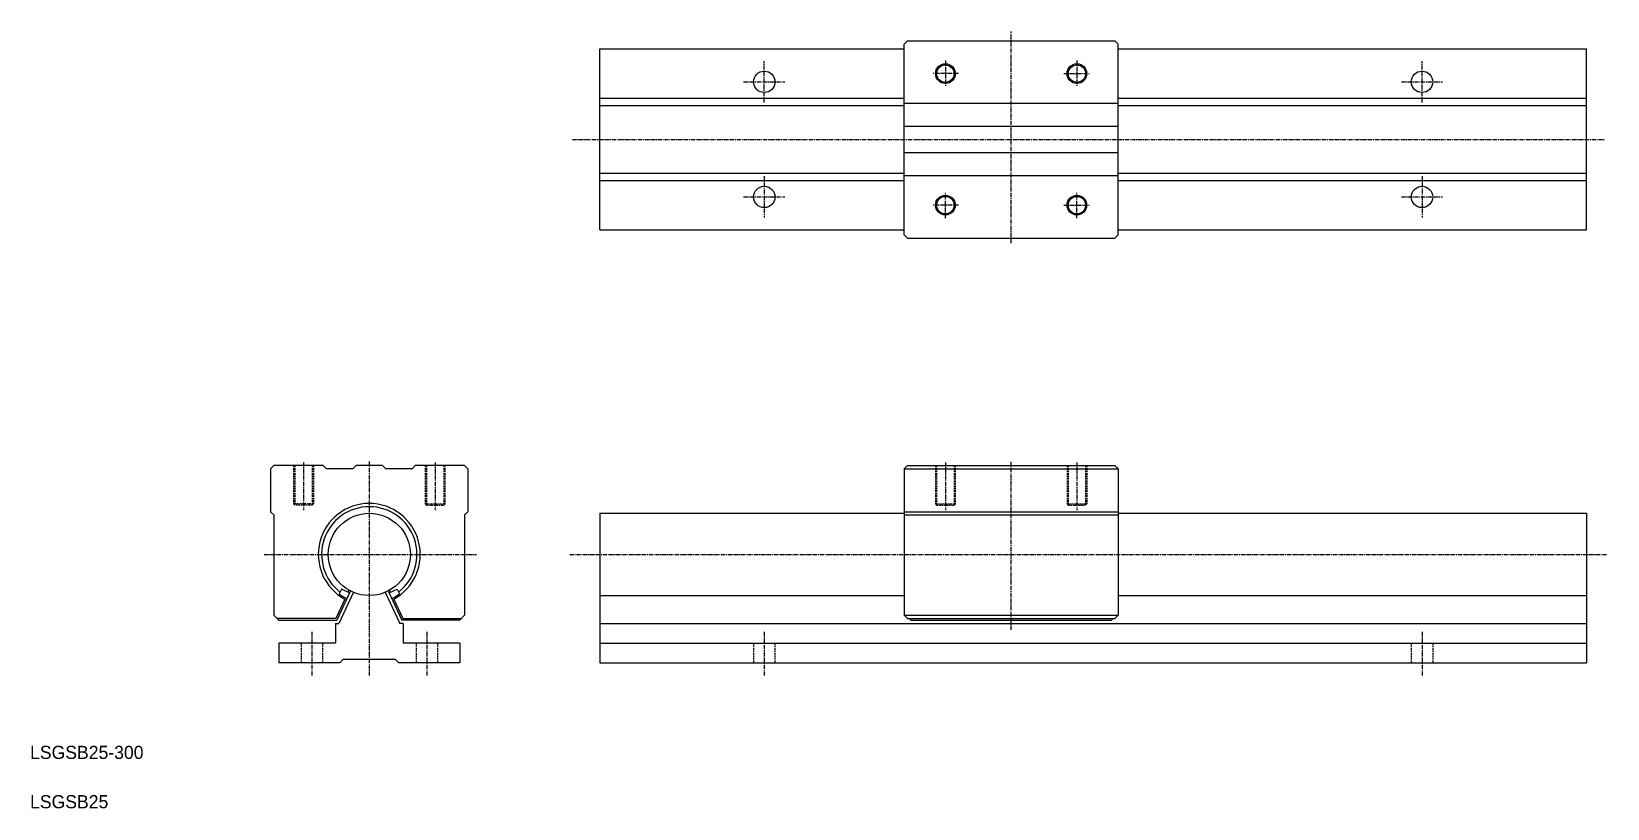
# Model space of a CAD drawing. Extents: x 10 to 490, y 10 to 246.
import ezdxf

# ---------------------------------------------------------------- set-up
doc = ezdxf.new("R2010")
doc.units = 0
doc.linetypes.add('CENTER', pattern=[2, 1.25, -0.25, 0.25, -0.25])
doc.linetypes.add('DASHED', pattern=[0.75, 0.5, -0.25])
doc.layers.get('0').update_dxf_attribs({"linetype": 'CONTINUOUS'})
doc.layers.add('CENTER', color=1, linetype='CENTER')

msp = doc.modelspace()

# ---------------------------------------------------------------- linework, layer by layer
at = {"color": 7, "linetype": 'CONTINUOUS'}
for p, q in [((183.27, 185.93), (183.27, 240.93)), ((183.27, 240.93), (275.83, 240.93)), ((276.83, 243.43), (275.83, 242.43)), ((275.83, 184.43), (275.83, 242.43)), ((276.83, 243.43), (339.83, 243.43)), ((339.83, 243.43), (340.83, 242.43)), ((340.83, 184.43), (340.83, 242.43)), ((340.83, 240.93), (483.27, 240.93)), ((483.27, 185.93), (483.27, 240.93)), ((183.27, 225.93), (275.83, 225.93)), ((340.83, 225.93), (483.27, 225.93)), ((183.27, 223.7), (275.83, 223.7)), ((275.83, 224.43), (340.83, 224.43)), ((340.83, 223.7), (483.27, 223.7)), ((275.83, 217.43), (340.83, 217.43)), ((275.83, 209.43), (340.83, 209.43)), ((183.27, 203.17), (275.83, 203.17)), ((275.83, 202.43), (340.83, 202.43)), ((340.83, 203.17), (483.27, 203.17)), ((183.27, 200.93), (275.83, 200.93)), ((340.83, 200.93), (483.27, 200.93)), ((183.27, 185.93), (275.83, 185.93)), ((275.83, 184.43), (276.83, 183.43)), ((276.83, 183.43), (339.83, 183.43)), ((339.83, 183.43), (340.83, 184.43)), ((340.83, 185.93), (483.27, 185.93)), ((83.15, 113.21), (84.15, 114.21)), ((83.15, 113.21), (83.15, 100.21)), ((99.15, 114.21), (84.15, 114.21)), ((100.15, 113.21), (99.15, 114.21)), ((108.15, 113.21), (100.15, 113.21)), ((108.15, 113.21), (109.15, 114.21)), ((117.15, 114.21), (109.15, 114.21)), ((118.15, 113.21), (117.15, 114.21)), ((126.15, 113.21), (118.15, 113.21)), ((126.15, 113.21), (127.15, 114.21)), ((142.15, 114.21), (127.15, 114.21)), ((143.15, 113.21), (142.15, 114.21)), ((143.15, 113.21), (143.15, 100.21)), ((275.83, 113.21), (276.83, 114.21)), ((275.83, 113.21), (340.83, 113.21)), ((275.83, 113.21), (275.83, 68.71)), ((276.83, 114.21), (339.83, 114.21)), ((340.83, 113.21), (339.83, 114.21)), ((340.83, 113.21), (340.83, 68.71)), ((84.15, 99.21), (83.15, 100.21)), ((84.15, 99.21), (84.15, 68.71)), ((142.15, 99.21), (143.15, 100.21)), ((142.15, 99.21), (142.15, 68.71)), ((183.27, 99.71), (275.83, 99.71)), ((183.27, 99.71), (183.27, 54.21)), ((275.83, 100.21), (340.83, 100.21)), ((275.83, 99.21), (340.83, 99.21)), ((340.83, 99.71), (483.27, 99.71)), ((483.27, 99.71), (483.27, 54.21)), ((105.69, 73.63), (102.94, 67.71)), ((107.4, 76.12), (103.25, 67.21)), ((108.31, 75.69), (103.89, 66.21)), ((104.66, 76.66), (103.99, 75.23)), ((107.12, 75.51), (104.66, 76.66)), ((106.96, 76.35), (106.67, 75.72)), ((118, 75.69), (122.42, 66.21)), ((118.9, 76.12), (123.06, 67.21)), ((119.19, 75.51), (121.65, 76.66)), ((119.34, 76.35), (119.64, 75.72)), ((120.62, 73.63), (123.37, 67.71)), ((121.65, 76.66), (122.32, 75.23)), ((183.27, 74.71), (275.83, 74.71)), ((340.83, 74.71), (483.27, 74.71)), ((85.65, 67.21), (84.15, 68.71)), ((102.94, 67.71), (85.15, 67.71)), ((85.65, 67.21), (103.25, 67.21)), ((140.65, 67.21), (123.06, 67.21)), ((123.37, 67.71), (141.15, 67.71)), ((140.65, 67.21), (142.15, 68.71)), ((275.83, 68.71), (340.83, 68.71)), ((276.83, 67.71), (275.83, 68.71)), ((276.83, 67.71), (339.83, 67.71)), ((277.83, 67.21), (277.33, 67.71)), ((277.83, 67.21), (338.83, 67.21)), ((291.08, 67.21), (291.08, 67.21)), ((310.83, 67.21), (310.83, 67.21)), ((338.83, 67.21), (339.33, 67.71)), ((339.83, 67.71), (340.83, 68.71)), ((102.89, 66.21), (102.89, 60.21)), ((102.89, 66.21), (103.89, 66.21)), ((123.42, 66.21), (122.42, 66.21)), ((123.42, 66.21), (123.42, 60.21)), ((183.27, 66.21), (483.27, 66.21)), ((102.89, 60.21), (85.65, 60.21)), ((85.65, 60.21), (85.65, 54.21)), ((140.65, 60.21), (123.42, 60.21)), ((140.65, 60.21), (140.65, 54.21)), ((183.27, 60.21), (483.27, 60.21)), ((104.15, 54.21), (85.65, 54.21)), ((105.15, 55.21), (104.15, 54.21)), ((121.15, 55.21), (105.15, 55.21)), ((121.15, 55.21), (122.15, 54.21)), ((140.65, 54.21), (122.15, 54.21)), ((183.27, 54.21), (483.27, 54.21))]:
    msp.add_line(p, q, dxfattribs=at)
at = {"color": 3, "linetype": 'DASHED'}
for p, q in [((90.15, 114.21), (90.15, 102.56)), ((90.5, 114.21), (90.5, 102.21)), ((95.8, 114.21), (95.8, 102.21)), ((96.15, 114.21), (96.15, 102.56)), ((130.15, 114.21), (130.15, 102.56)), ((130.5, 114.21), (130.5, 102.21)), ((135.8, 114.21), (135.8, 102.21)), ((136.15, 114.21), (136.15, 102.56)), ((285.33, 114.21), (285.33, 102.56)), ((285.68, 114.21), (285.68, 102.21)), ((290.98, 114.21), (290.98, 102.21)), ((291.33, 114.21), (291.33, 102.56)), ((325.33, 114.21), (325.33, 102.56)), ((325.68, 114.21), (325.68, 102.21)), ((330.98, 114.21), (330.98, 102.21)), ((331.33, 114.21), (331.33, 102.56)), ((90.15, 102.56), (90.5, 102.21)), ((96.15, 102.56), (90.15, 102.56)), ((95.8, 102.21), (90.5, 102.21)), ((96.15, 102.56), (95.8, 102.21)), ((130.15, 102.56), (136.15, 102.56)), ((130.15, 102.56), (130.5, 102.21)), ((130.5, 102.21), (135.8, 102.21)), ((136.15, 102.56), (135.8, 102.21)), ((285.33, 102.56), (291.33, 102.56)), ((285.33, 102.56), (285.68, 102.21)), ((285.68, 102.21), (290.98, 102.21)), ((291.33, 102.56), (290.98, 102.21)), ((325.33, 102.56), (325.68, 102.21)), ((325.33, 102.56), (331.33, 102.56)), ((325.68, 102.21), (330.98, 102.21)), ((331.33, 102.56), (330.98, 102.21)), ((92.4, 60.21), (92.4, 54.21)), ((98.9, 60.21), (98.9, 54.21)), ((127.4, 60.21), (127.4, 54.21)), ((133.9, 60.21), (133.9, 54.21)), ((230.02, 60.21), (230.02, 54.21)), ((236.52, 60.21), (236.52, 54.21)), ((430.02, 60.21), (430.02, 54.21)), ((436.52, 60.21), (436.52, 54.21))]:
    msp.add_line(p, q, dxfattribs=at)
at = {"color": 3}
for centre in [(288.33, 233.43), (328.33, 233.43), (288.33, 193.43), (328.33, 193.43)]:
    msp.add_circle(centre, 3, dxfattribs=at)
at = {"color": 7, "linetype": 'CONTINUOUS'}
for centre, radius in [((288.33, 233.43), 2.65), ((328.33, 233.43), 2.65), ((233.27, 230.93), 3.25), ((433.27, 230.93), 3.25), ((233.27, 195.93), 3.25), ((433.27, 195.93), 3.25), ((288.33, 193.43), 2.65), ((328.33, 193.43), 2.65), ((113.15, 87.21), 12.5)]:
    msp.add_circle(centre, radius, dxfattribs=at)
for radius, start, end in [(15.5, 298.7755, 241.2245), (14.5, 307.915, 232.085), (15.08, 232.5913, 243.0217), (15.08, 296.9783, 307.4087)]:
    msp.add_arc((113.15, 87.21), radius, start, end, dxfattribs=at)
at = {"layer": 'CENTER', "color": 1, "linetype": 'CENTER'}
for p, q in [((308.33, 181.83), (308.33, 246.23)), ((233.27, 224.65), (233.27, 237.21)), ((288.33, 237.43), (288.33, 229.43)), ((328.33, 237.43), (328.33, 229.43)), ((433.27, 224.65), (433.27, 237.21)), ((226.99, 230.93), (239.55, 230.93)), ((292.33, 233.43), (284.33, 233.43)), ((324.33, 233.43), (332.33, 233.43)), ((426.99, 230.93), (439.55, 230.93)), ((174.9, 213.43), (488.67, 213.43)), ((233.27, 202.21), (233.27, 189.65)), ((433.27, 202.21), (433.27, 189.65)), ((288.33, 189.43), (288.33, 197.43)), ((328.33, 189.43), (328.33, 197.43)), ((226.99, 195.93), (239.55, 195.93)), ((292.33, 193.43), (284.33, 193.43)), ((324.33, 193.43), (332.33, 193.43)), ((426.99, 195.93), (439.55, 195.93)), ((93.15, 115.21), (93.15, 100.66)), ((113.15, 115.46), (113.15, 50.35)), ((133.15, 115.21), (133.15, 100.66)), ((288.33, 115.21), (288.33, 100.66)), ((308.33, 64.31), (308.33, 115.4)), ((328.33, 115.21), (328.33, 100.66)), ((328.33, 115.21), (328.33, 100.66)), ((81.15, 87.21), (145.75, 87.21)), ((174.14, 87.21), (489.67, 87.21)), ((95.65, 63.64), (95.65, 50.35)), ((130.65, 63.64), (130.65, 50.35)), ((233.27, 63.64), (233.27, 50.35)), ((433.27, 63.64), (433.27, 50.35))]:
    msp.add_line(p, q, dxfattribs=at)

# ---------------------------------------------------------------- texts
at = {"color": 7, "linetype": 'CONTINUOUS'}
for s, p in [('LSGSB25-300', (10, 25)), ('LSGSB25', (10, 10))]:
    msp.add_text(s, height=4, dxfattribs=at).set_placement(p)

doc.saveas('drawing.dxf')
